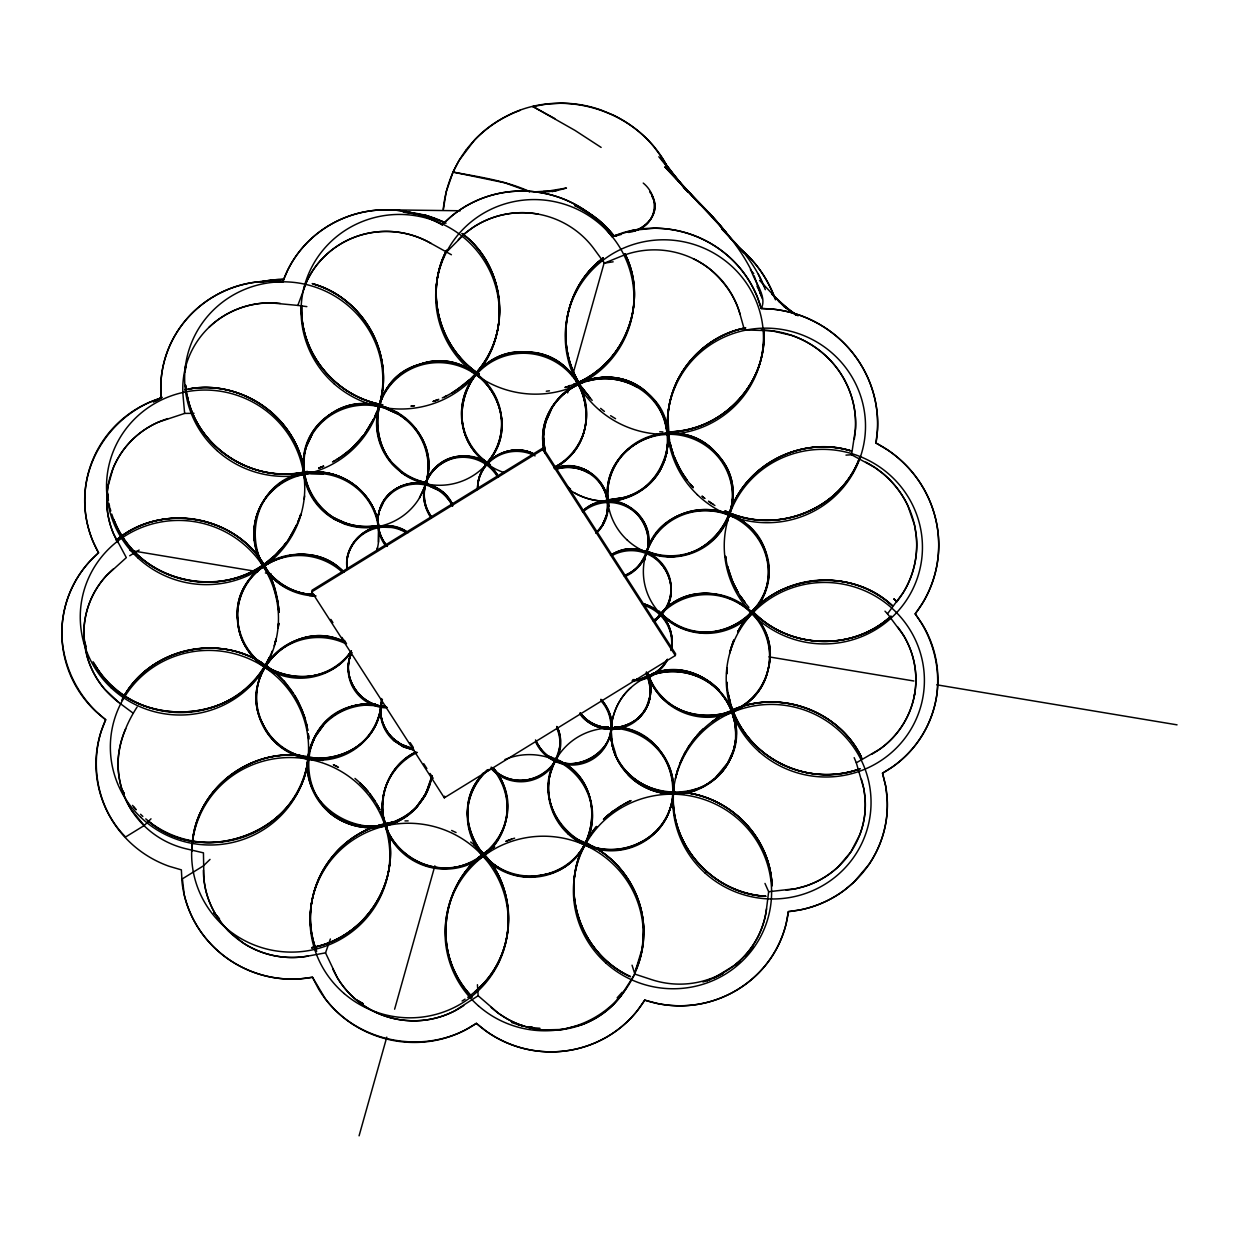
<?xml version="1.0" encoding="UTF-8"?>
<svg xmlns="http://www.w3.org/2000/svg" width="1239" height="1239" viewBox="0 0 1239 1239"><rect width="100%" height="100%" fill="white"/><g stroke="black" fill="none" stroke-linecap="round" stroke-linejoin="round"><path stroke-width="1.5" d="M330.379 938.976L325.532 952.853L308.294 956.012A87.923 86.188 10.7 0 1 243.696 943.359L228.425 930.923L222.013 923.628A89.208 87.442 10.7 0 1 205.535 889.184L203.924 879.721L203.444 852.85L186.33 848.854A88.062 86.327 10.7 0 1 131.845 810.724A86.9 85.197 10.7 0 1 123.466 793.874A89.471 87.706 10.7 0 1 118.433 756.704C120.291 738.955 127.416 721.888 137.08 707.051M301.666 305.847C299.172 353.022 336.481 397.208 382.696 404.859A99.166 97.215 10.7 0 1 301.557 305.987M84.02 628.467L83.958 636.892A88.155 86.42 10.7 0 0 118.944 702.575L132.991 713.06M347.199 569.382C341.499 538.144 380.729 514.015 406.609 531.546M405.726 531.035A39.416 38.641 10.7 0 0 390.719 526.126C367.271 522.471 344.024 543.998 347.028 567.818L346.935 561.825M735.037 743.555C745.537 698.254 694.382 655.942 651.497 674.155C704.681 650.893 761.489 720.494 725.063 766.941C691.811 817.446 605.329 788.205 611.323 727.247M650.413 693.484L650.041 682.488L646.371 672.003M647.889 675.286L650.583 686.329L649.948 697.433M726.782 673.551L727.014 667.914L726.704 672.607M735.796 737.267L735.331 724.815L731.413 710.381A62.523 61.284 10.7 0 0 719.224 691.439C702.126 672.885 673.536 666.427 650.119 675.797A62.523 61.284 10.7 0 0 630.914 687.614C612.236 704.031 605.732 732.45 615.473 755.341A62.523 61.284 10.7 0 0 627.662 774.282C644.76 792.836 673.35 799.279 696.767 789.924A62.523 61.284 10.7 0 0 715.972 778.092C727.076 768.149 734.108 754.009 735.734 739.218L734.417 746.668M307.953 760.591L307.799 771.045A62.523 61.284 10.7 0 0 328.258 811.638C340.942 822.99 358.334 828.829 375.293 827.497A62.523 61.284 10.7 0 0 416.505 807.72L425.504 795.035L431.249 779.037L426.913 792.201L416.505 807.72M312.987 594.674C229.138 589.268 239.932 462.797 323.735 472.586A62.523 61.284 10.7 0 1 378.84 528.217L379.119 534.551C380.404 498.899 345.96 468.342 310.834 472.353A62.523 61.284 10.7 0 0 254.553 526.064L254.196 539.925A62.523 61.284 10.7 0 0 309.316 595.541L315.759 595.99L309.316 595.541M347.106 559.842L346.796 569.057L347.106 559.842A39.416 38.641 10.7 0 1 382.588 525.986L394.172 526.683L408.266 532.584M376.671 551.309A62.523 61.284 10.7 0 0 378.484 542.078L378.623 529.409A62.523 61.284 10.7 0 0 323.503 473.778L310.602 473.561A62.523 61.284 10.7 0 0 254.336 527.256L254.041 530.416M665.823 456.726L668.317 439.907L665.653 421.43A62.523 61.284 10.7 0 0 637.063 385.84C594.116 358.226 531.701 400.739 544.293 451.275C530.648 393.568 606.971 352.867 648.322 394.064C689.937 427.966 660.945 502.275 607.637 500.06M667.217 450.562L668.038 437.94L665.42 422.623A62.523 61.284 10.7 0 0 636.846 387.048C622.102 378.53 603.889 376.315 587.534 381.101A62.523 61.284 10.7 0 0 551.494 408.885L545.392 423.149M443.361 209.391L446.21 191.751L452.978 172.144L459.034 160.481L474.707 139.79A117.535 115.227 10.7 0 1 506.751 116.048C563.668 85.894 641.384 111.231 668.766 169.758M650.243 695.466L650.119 685.632L647.656 676.525A39.416 38.641 10.7 0 0 646.139 673.242M649.066 701.336L650.738 690.262M735.501 740.426L735.904 726.689L731.63 709.173M308.697 754.365L307.799 771.045M374.472 703.984L365.056 704A62.523 61.284 10.7 0 0 323.859 723.777L314.861 736.462L309.1 752.46C314.706 722.476 345.402 700.639 375.541 704.139C286.085 698.471 286.89 830.889 375.525 826.305A62.523 61.284 10.7 0 0 416.722 806.512L425.72 793.843L431.683 776.59C425.085 822.975 361.525 842.845 328.49 810.43A62.523 61.284 10.7 0 1 308.031 769.853L308.248 757.478L307.721 761.799M543.998 429.313L544.835 425.008L543.363 437.119L544.866 451.817M185.478 367.038L185.153 371.762L185.865 364.251M673.892 788.453C666.721 841.792 711.682 893.381 764.897 896.262M254.553 526.064L254.196 539.925M378.484 542.078L378.623 529.409M543.255 435.617L544.215 428.121M667.682 447.418L667.836 434.796L665.42 422.623M543.766 431.249L543.534 443.02L545.284 453.257M278.171 628.096L278.667 623.325L278.171 627.135M673.877 788.143C666.675 841.839 712.1 894.016 765.857 896.231M916.179 535.14L914.475 524.933L907.815 505.667A96.053 94.164 10.7 0 0 882.958 473.592L874.719 467.413L851.58 454.759L855.468 428.833A94.412 92.553 10.7 0 0 844.549 379.97M764.974 883.422L768.645 891.724L766.507 908.837A88.155 86.405 10.7 0 1 651.575 979.615L634.879 974.117L632.045 965.196M304.221 499.054L304.639 495.972M443.252 209.329C445.297 187.832 453.319 167.033 466.298 149.764M607.187 512.714C614.374 483.783 581.447 457.052 554.391 468.605C565.371 464.517 578.117 465.554 588.277 471.44A39.416 38.641 10.7 0 1 606.289 493.881C610.579 507.371 606.475 523.044 596.083 532.677C626.469 506.565 593.636 454.698 557.178 467.692C567.508 464.718 578.954 466.096 588.277 471.44M381.256 703.767L380.59 714.764A39.416 38.641 10.7 0 0 393.491 740.364L403.496 746.869L413.191 749.874M543.534 432.457L546.554 418.937L551.727 407.693A62.523 61.284 10.7 0 1 587.766 379.908C677.95 356.971 701.506 496.127 606.15 500.029M666.597 453.675L668.317 439.907L665.653 421.43M650.475 694.227L646.108 708.708L637.915 719.224A39.416 38.641 10.7 0 1 625.819 726.673C611.059 732.574 593.016 728.501 582.253 716.808A39.416 38.641 10.7 0 1 579.883 714.051M308.015 758.671L309.332 751.268L308.48 755.558M431.838 775.568L431.017 780.229L431.869 775.939M914.119 696.659L914.738 693.282M382.371 699.261L380.59 714.764M311.748 591.87L312.058 590.213L543.069 447.914L675.627 653.867L675.317 655.524L444.321 797.823L311.748 591.87L542.744 449.587L543.069 447.914M444.321 797.823L444.631 796.15M607.42 511.49L606.8 514.681L607.962 505.512L606.289 493.881M659.163 611.028A62.523 61.284 10.7 0 0 756.843 606.955A62.523 61.284 10.7 0 0 730.096 514.402A62.523 61.284 10.7 0 0 644.466 560.183L645.085 557.101M381.008 705.006L381.643 701.816C376.269 722.678 391.927 745.259 413.005 748.557M381.705 701.537C376.16 722.631 392.066 745.506 413.423 748.635M644.466 560.198L645.504 555.599M275.956 639.2L275.213 642.375L276.049 639.2M729.694 653.03L731.599 646.293M376.733 550.534L377.477 547.669M729.771 652.411L733.813 640.269L732.094 644.776M425.844 482.916C445.328 424.404 366.171 377.461 323.007 420.284C276.343 460.258 320.018 539.646 378.499 525.398C363.43 528.325 347.385 525.584 334.143 517.84A62.523 61.284 10.7 0 1 306.683 445.173L312.058 433.696A62.523 61.284 10.7 0 1 385.871 407.259L397.611 412.618A62.523 61.284 10.7 0 1 425.566 483.783M359.078 1135.822L386.785 1037.136M394.622 1009.196L434.874 865.829M567.648 392.902L569.739 385.453M572.356 376.145L604.245 262.56M544.618 426.201L546.554 418.937L551.727 407.693M605.716 518.506L607.033 513.442L602.464 525.599A39.416 38.641 10.7 0 1 598.019 531.655M646.851 551.37C659.922 515.145 609.077 484.294 582.345 511.366C628.947 471.78 678.91 551.541 624.642 575.562M637.915 719.224C650.63 707.81 654.533 687.63 646.588 672.436C651.528 681.899 651.791 693.205 648.462 703.241M425.349 484.31C445.095 432.148 378.112 381.891 332.733 412.99C288.207 436.949 297.608 509.895 345.882 523.199A62.523 61.284 10.7 0 0 376.641 525.723M602.464 525.599L606.537 515.378M309.889 749.394L314.629 737.654L323.627 724.985A62.523 61.284 10.7 0 1 364.824 705.192L377.43 705.502L386.893 707.407L377.43 705.502L364.824 705.192M323.859 723.777C260.035 802.376 397.564 876.5 430.46 782.103M715.972 778.092C725.404 769.512 732.063 757.974 734.65 745.475C720.076 816.78 607.404 802.051 611.199 729.523C607.714 779.61 673.257 812.366 711.759 780.555C767.762 739.575 717.613 650.537 653.123 673.598M350.869 654.192C340.988 677.64 360.286 705.92 385.391 706.586C359.527 705.936 340.26 676.045 351.582 652.457M299.792 517.252L300.814 514.278L298.196 521.356M209.019 327.313A87.504 85.785 10.7 0 1 224.46 315.527A89.053 87.303 10.7 0 1 260.887 303.369L270.598 302.858L297.825 305.413L307.257 280.277L311.918 271.93A89.1 87.334 10.7 0 1 338.897 245.043A87.52 85.785 10.7 0 1 365.939 233.737A88.108 86.374 10.7 0 1 431.126 243.463L451.399 254.754M646.758 551.123C663.283 493.401 755.914 498.465 766.895 557.163C783.311 617.037 701.135 658.389 660.867 612.871C714.949 669.865 806.016 591.653 753.297 531.02C731.908 505.62 690.169 502.275 665.157 524.205C645.968 537.401 648.338 568.205 624.007 575.779M306.451 446.381L311.825 434.889A62.523 61.284 10.7 0 1 385.654 408.467L397.378 413.826A62.523 61.284 10.7 0 1 424.853 486.478L419.479 497.954A62.523 61.284 10.7 0 1 345.65 524.391L333.926 519.033A62.523 61.284 10.7 0 1 306.451 446.381L311.825 434.889M385.577 544.2A39.416 38.641 10.7 0 1 379.97 508.842C389.48 476.705 439.226 474.165 452.622 504.614L443.206 492.533L429.902 484.945A39.416 38.641 10.7 0 0 383.362 501.609C374.751 515.362 376.61 534.334 387.342 546.399M385.344 545.423A39.416 38.641 10.7 0 1 379.738 510.081L383.13 502.833A39.416 38.641 10.7 0 1 429.67 486.184L437.073 489.56A39.416 38.641 10.7 0 1 452.591 506.286M680.211 763.193L682.906 756.874M859.665 457.764C841.111 510.298 774.174 535.635 724.83 510.84C774.096 535.465 840.832 510.406 859.51 458.043M298.119 521.665L299.296 518.738M546.322 420.145L551.494 408.885M605.948 517.267L602.696 524.36A39.416 38.641 10.7 0 1 595.727 533.002M648.694 702.017C640.114 730.747 597.864 737.174 580.41 713.199C598.824 739.017 644.001 729.121 649.794 698.161C644.001 729.802 598.251 738.351 580.115 712.812M732.915 751.562L727.649 762.945L716.188 776.899M310.85 746.374L316.177 734.913L323.627 724.985M429.515 785.123L424.172 796.584L416.722 806.512M306.683 445.173L312.058 433.696M379.97 508.842C387.188 485.905 417.156 475.637 437.305 488.321A39.416 38.641 10.7 0 1 452.824 505.047M379.738 510.081L383.13 502.833M424.853 486.478L419.479 497.954M375.014 416.103L376.424 412.649M679.762 764.014L681.574 759.693M605.267 519.126L602.696 524.36M583.554 846.423C559.223 893.04 582.438 955.393 630.155 976.518C581.37 954.944 558.603 890.423 584.994 843.651M647.997 703.876L643.211 712.41L638.147 717.985M296.88 524.562L290.948 535.837M269.157 657.801L266.153 663.67M446.706 250.278C423.939 292.094 439.473 348.67 479.23 374.302A99.166 97.215 10.7 0 1 446.613 250.324C424.141 292.218 439.473 348.639 479.261 374.271M296.71 524.84L288.3 539.894M373.605 419.231L364.777 433.913L373.435 419.479M269.235 657.847C239.112 726.534 132.108 730.561 95.449 665.777M682.41 758.02L685.802 751.314L683.587 755.465M659.953 469.782L665.111 458.538L659.953 469.782A62.523 61.284 10.7 0 1 623.898 497.582L608.334 500.045M659.721 470.99L663.81 462.674L666.83 452.467L664.894 459.746L659.721 470.99A62.523 61.284 10.7 0 1 623.682 498.775C607.327 503.561 589.114 501.346 574.369 492.828A62.523 61.284 10.7 0 1 569.212 489.529M383.362 501.609L381.473 505.14A39.617 38.827 10.7 0 0 378.995 512.125C376.176 523.4 378.964 535.79 386.119 544.912M584.452 844.781L587.178 839.856M122.707 698.657C147.844 649.825 216.113 633.191 261.832 662.803C216.267 633.439 148.85 649.701 123.079 697.774M740.473 627.135L738.01 631.441C765.872 575.701 848.018 562.986 892.529 605.902C849.644 564.938 771.851 574.385 741.387 625.726M667.418 659.21C661.409 670.593 649.391 678.353 636.598 679.468C648.725 678.368 660.155 671.383 666.443 660.929M477.433 984.711L478.146 995.738L498.682 1013.456L506.751 1018.628A87.365 85.646 10.7 0 0 543.147 1029.934L562.831 1029.454L581.757 1024.73A89.347 87.582 10.7 0 0 613.955 1003.962L620.305 996.76L634.879 974.117M265.347 665.095C230.377 728.625 127.911 727.123 94.056 663.33M686.824 749.719L690.882 743.338M688.249 747.272L689.999 744.654M466.313 149.749L466.406 149.594C480.174 131.768 498.992 118.108 520.132 110.348M591.266 833.599L588.076 838.214L596.3 826.847M903.216 634.895L887.511 613.801L903.277 592.521A94.257 92.398 10.7 0 0 916.194 535.14M648.167 674.109A62.523 61.284 10.7 0 0 739.807 707.376A62.523 61.284 10.7 0 0 752.352 612.577A62.523 61.284 10.7 0 0 655.261 620.46L657.104 617.889M351.442 650.862C321.474 698.223 239.173 675.735 237.733 619.608C231.182 564.69 307.086 532.089 343.869 572.217C306.141 531.035 228.549 566.579 238.027 622.567C242.225 676.401 320.405 696.767 350.591 652.148M691.827 742.068L693.732 739.513M655.261 620.46L659.071 615.442M363.817 435.152L356.693 443.531M284.304 545.067L286.302 542.481M692.059 741.836L695.606 737.329M750.571 950.065L752.522 947.634M363.6 435.385L352.186 447.991L342.181 455.998M265.177 563.435L275.43 554.933L285.419 543.828M476.163 372.846C511.242 334.716 505.946 269.328 465.972 236.68M593.388 830.502L595.789 827.637M748.898 951.939L746.498 954.804L748.557 952.466M483.102 773.957C441.858 815.355 488.755 890.407 543.983 874.657C599.211 866.169 609.789 782.661 558.65 760.405C612.686 785.154 597.291 871.203 538.02 875.663C483.69 885.56 443.516 811.669 484.155 772.888M475.466 373.481C512.45 334.422 505.512 265.75 462.534 233.877M617.13 997.86L622.195 992.222M660.124 614.296C698.75 567.168 782.243 606.552 768.722 666.582C758.949 727.324 667.093 732.915 648.462 674.976M282.322 547.653C239.344 602.139 143.941 589.052 116.435 525.77M151.003 818.824L144.266 825.499L125.604 836.991C95.604 806.93 88.031 758.144 105.687 719.735C80.194 700.081 63.979 669.757 61.95 637.651A110.194 108.025 10.7 0 1 98.547 552.811A110.194 108.01 10.7 0 1 84.779 498.016C85.723 452.622 117.984 411.317 161.163 397.951A110.194 108.01 10.7 0 1 282.693 281.95L287.587 270.35A109.125 106.972 10.7 0 1 317.649 233.257A110.798 108.614 10.7 0 1 348.453 216.314A110.798 108.614 10.7 0 1 383.192 209.794A109.125 106.972 10.7 0 1 430.785 219.071L442.447 224.6A110.194 108.025 10.7 0 1 612.035 236.541L617.022 235.534M446.319 252.245L465.368 233.133L473.097 227.403A89.177 87.427 10.7 0 1 508.873 213.697A87.272 85.537 10.7 0 1 538.129 214.115M630.914 687.614C612.267 704.093 605.794 732.419 615.473 755.341M210.026 859.401L203.397 865.875L182.396 878.823L184.224 894.682A110.194 108.01 10.7 0 0 307.396 978.082L312.491 977.261L325.361 998.851C359.775 1044.585 429.283 1055.798 476.38 1023.337A110.194 108.025 10.7 0 0 644.714 1000.121L657.088 1003.451A109.125 106.972 10.7 0 0 705.533 1002.831C728.408 997.271 749.394 984.463 764.571 966.451A109.125 106.972 10.7 0 0 786.084 923.984L788.36 911.625A110.194 108.025 10.7 0 0 887.139 798.474L885.591 785.696L882.509 773.167A110.194 108.01 10.7 0 0 936.328 697.789L936.467 697.046C940.959 667.775 932.874 637.543 915.172 613.894A116.807 114.499 10.6 0 0 875.973 443.035L877.475 430.041A115.738 113.461 10.7 0 0 869.251 381.07A117.504 115.181 10.7 0 0 822.231 325.95A115.738 113.461 10.7 0 0 774.53 309.332L761.226 308.465A110.194 108.025 10.7 0 0 654.084 228.255L633.083 230.268L612.035 236.541L603.951 226.706A109.125 106.972 10.7 0 0 564.179 199.262A110.798 108.614 10.7 0 0 529.642 191.333A110.798 108.614 10.7 0 0 494.392 194.461A109.125 106.972 10.7 0 0 451.461 216.221L442.199 224.848M609.727 813.682L603.439 819.382A99.166 97.215 10.7 0 1 631.131 800.58M352.186 447.991L355.608 444.693M485.146 771.789L487.345 769.775M475.451 991.308C520.055 955.254 519.048 880.046 474.026 844.735M469.658 379.614L456.138 390.285M753.204 612.004C788.732 649.267 853.423 651.482 891.042 616.139M663.283 610.904C705.936 566.517 786.842 613.135 767.297 672.405C753.157 729.182 663.577 729.554 648.028 673.567M475.373 991.2C514.572 959.296 519.575 895.998 486.85 857.744M603.223 258.022C564.488 286.364 553.972 344.953 580.379 385.019C554.019 344.891 564.581 286.441 603.223 258.022A99.166 97.215 10.7 0 0 592.196 400.398M736.183 964.453L738.583 962.409A99.166 97.215 10.7 0 1 735.439 965.026M606.119 816.749L621.436 805.567M735.362 964.964L739.776 961.387M610.966 812.722L613.475 810.802M888.688 618.23C850.558 651.544 787.477 648.369 752.832 611.493M612.035 236.541L623.62 232.514A109.264 107.112 10.7 0 1 670.253 229.354A110.798 108.614 10.7 0 1 731.149 258.719A109.264 107.112 10.7 0 1 757.323 296.973L761.226 308.465C767.622 296.586 754.086 281.238 750.896 269.591C735.176 238.879 710.613 214.037 686.592 189.768L725.698 231.987L709.173 212.969L716.731 221.518L664.801 166.816L700.236 204.683L672.204 173.398L687.784 192.045M467.753 997.333L470.371 995.397M116.172 540.266C159.723 502.91 233.428 514.572 263.303 563.544M119.92 537.37C163.068 504.149 231.476 515.548 261.584 560.911M712.379 721.532L719.286 716.792L716.452 718.635M325.532 952.853L337.271 977.602A88.031 86.296 10.7 0 0 455.054 1010.668L478.146 995.738M344.814 454.124L336.76 459.561L340.88 456.928M263.845 564.411C214.27 601.116 135.268 577.978 113.849 519.946L115.738 524.329M653.03 620.785C697.139 594.193 652.535 527.566 610.517 555.366M453.97 391.57L458.74 388.535M768.645 891.724L795.81 888.657L805.211 886.164A89.409 87.644 10.7 0 0 838.276 866.711L850.806 852.045L859.758 834.885A87.35 85.63 10.7 0 0 865.054 797.901L863.769 788.562L856.319 762.806L879.783 749.161A87.799 86.08 10.7 0 0 899.653 729.508A88.031 86.296 10.7 0 0 903.246 634.879M494.346 846.996C440.526 874.811 429.035 954.99 472.338 997.163M452.127 392.794L454.821 391.168M644.357 677.346L640.191 679.638L642.948 678.043M494.593 846.795C441.099 874.471 428.911 954.045 471.765 996.404M332.501 462.008L335.335 460.381M155.247 401.173L160.915 397.998L156.61 400.259M640.191 679.638L645.054 676.928M720.757 715.987L728.114 711.945L723.653 714.253M717.985 975.511L734.046 965.615A88.341 86.606 10.7 0 0 766.538 908.837M623.14 804.669L629.954 801.075L625.633 803.228M722.755 973.467L712.967 978.345M612.128 554.422C653.278 529.719 695.466 592.598 654.595 619.748A39.416 38.641 10.7 0 0 665.018 567.57A39.416 38.641 10.7 0 0 612.391 554.267M720.262 974.907L712.936 978.283M442.308 397.905L446.598 395.845M648.601 675.301L645.751 676.587L650.057 674.759M646.82 676.153L650.336 674.605M731.149 710.659C777.643 688.621 838.71 710.055 861.059 756.471C838.818 710.582 779.099 689.24 732.636 709.901M323.487 466.298L318.748 468.125L323.41 466.189M458.306 239.716A88.155 86.42 10.7 0 1 594.162 249.054L604.446 263.117L620.631 256.488A88.139 86.389 10.7 0 1 739.977 314.025L744.422 329.915L771.665 330.767L791.798 335.459A96.441 94.536 10.7 0 1 826.258 356.305A93.312 91.469 10.7 0 1 844.549 379.97M438.745 399.299L433.402 401.39L437.909 399.748M632.169 231.337C656.701 227.387 661.425 197.93 643.242 183.078M506.224 841.219L511.552 839.221M632.262 231.306C647.486 227.899 661.332 211.482 651.807 196.165M193.981 413.299L184.642 413.423L158.375 422.127A87.706 85.971 10.7 0 0 112.935 468.745L107.917 486.648L106.879 495.925A87.411 85.692 10.7 0 0 113.384 533.42L126.332 557.627L106.337 575.732A87.814 86.095 10.7 0 0 84.097 626.965L83.942 636.676L86.916 655.663A89.208 87.442 10.7 0 0 104.804 689.318L118.944 702.575M552.3 191.642L555.351 190.543M377.012 826.01C327.05 841.095 297.159 900.505 315.96 949.43M859.959 768.769C809.036 788.5 745.893 757.633 730.917 704.945C737.623 726.565 752.042 745.506 770.906 757.974A99.631 97.664 10.7 0 0 788.67 767.297C810.956 776.264 836.356 776.93 859.092 769.187M628.514 232.452C647.408 229.896 663.686 209.283 649.732 191.968M651.76 674.124C674.899 665.451 702.652 672.142 719.441 690.247M650.119 675.797C673.551 666.489 702.079 672.932 719.224 691.439M626.051 725.434C611.276 731.304 593.295 727.247 582.485 715.569M625.819 726.673C611.044 732.543 593.047 728.486 582.253 716.808M696.999 788.732C673.551 798.04 645.023 791.597 627.894 773.074M696.767 789.924C673.319 799.232 644.807 792.79 627.662 774.282M569.398 386.041L564.891 387.497A99.166 97.215 10.7 0 0 625.045 253.933M378.53 825.546L381.566 824.616C328.97 837.734 296.059 899.653 316.379 950.298M554.251 191.271L566.455 188.049L548.8 190.976M383.099 824.229L386.181 823.439M532.724 106.585L547.235 103.999L561.143 103.178A117.55 115.227 10.7 0 1 600.853 109.946L613.073 114.979A120.152 117.782 10.7 0 1 654.099 146.992L661.874 157.539A117.55 115.227 10.7 0 1 670.098 172.376M587.766 379.908C604.136 375.169 622.288 377.384 637.063 385.84M587.534 381.101C603.92 376.377 622.055 378.576 636.846 387.048M623.898 497.582L606.707 500.014M623.682 498.775C607.296 503.499 589.16 501.299 574.369 492.828M383.424 824.183L395.52 821.736M311.686 947.773L314.876 947.045L311.686 947.649M621.281 234.465L612.36 236.401L617.115 235.503M260.933 282.027L283.669 279.394M307.442 471.378C255.466 484.867 197.016 448.719 187.12 395.644M304.205 472.136C252.431 483.458 195.7 446.752 186.903 394.048M604.446 263.117L613.15 261.816M390.827 822.479L398.354 821.472M546.291 391.23L549.45 390.827M601.844 727.525L608.21 726.968L601.844 727.525A62.523 61.284 10.7 0 1 607.435 726.999M411.193 406.113L414.476 405.773L411.162 406.036M661.827 792.433L665.188 792.139M845.989 455.116L851.58 454.759M346.874 561.066A39.416 38.641 10.7 0 1 382.355 527.21L390.486 527.349A39.416 38.641 10.7 0 1 405.494 532.274M667.666 431.946C720.99 432.442 768.505 383.021 763.704 329.466M534.303 191.797L555.614 191.178L536.75 191.751M310.834 472.353C345.975 468.404 380.342 498.899 379.119 534.551L378.84 528.217M310.602 473.561L323.503 473.778M382.588 525.986L390.719 526.126M382.355 527.21L390.486 527.349M365.056 704L374.488 704.062M375.525 826.305C358.551 827.575 341.221 821.751 328.49 810.43M375.293 827.497C358.319 828.767 340.988 822.959 328.258 811.638M632.819 679.653L634.724 679.607M666.706 431.869C720.231 433 768.335 383.517 763.673 329.775M404.983 820.93L408.158 820.884M543.317 191.472L549.651 191.395M460.258 210.769L389.526 209.856M283.654 279.503L278.806 279.503A98.702 96.766 10.7 0 0 260.933 281.965M671.879 791.876L675.193 791.922M761.226 308.465L769.45 308.836A116.807 114.499 10.7 0 1 875.973 443.035L887.434 449.819M659.737 431.776L662.911 431.946M323.735 472.586C286.503 466.762 249.674 500.974 254.429 538.717A62.523 61.284 10.7 0 0 309.533 594.348L312.755 594.658M309.533 594.348L314.381 594.674C281.95 594.193 253.174 564.999 254.15 532.383L254.429 538.717M302.362 755.898C247.97 747.551 192.695 792.774 192.122 848.219C192.788 792.619 248.203 747.566 302.688 755.898M681.76 792.325C729.322 795.639 770.673 837.549 771.959 885.467C770.565 838.06 730.298 796.801 683.417 792.387M529.518 1027.085L532.816 1027.503M297.825 305.413L306.854 306.622M529.518 1027.131L532.816 1027.627M129.987 550.41L257.774 571.69M265.409 572.96L271.124 573.92M768.908 656.856L913.855 681.001M936.746 684.811L1177.05 724.846M413.872 749.936L403.496 746.869L393.491 740.364M382.712 404.812C336.993 397.239 300.272 354.106 301.526 307.52M427.486 482.838C364.901 473.685 359.496 378.716 421.523 363.801C479.261 344.55 529.44 421.585 484.914 464.981C530.478 420.362 476.86 342.258 418.627 364.715C359.759 381.968 366.094 472.121 425.922 482.575M522.92 1025.877L517.979 1024.607L522.92 1025.737M641.74 603.439C661.378 607.683 675.503 628.638 671.275 648.431C675.301 629.304 662.338 609.03 643.614 603.935M411.441 748.232L401.901 744.747L393.723 739.125A39.416 38.641 10.7 0 1 380.822 713.54L380.962 705.734L380.822 713.54M411.147 748.17L400.135 743.772L393.723 739.125M322.79 760.436L313.637 757.819L322.79 760.436A99.166 97.215 10.7 0 0 192.076 851.394M312.956 283.917C364.731 297.794 397.161 358.783 377.849 409.195C396.991 358.907 364.963 298.46 313.591 284.025M484.31 772.656A62.523 61.3 10.7 0 0 495.29 865.457A62.523 61.3 10.7 0 0 586.821 840.801A62.523 61.3 10.7 0 0 546.864 755.805L549.93 756.75M546.864 755.805L551.417 757.323M574.462 838.664L579.279 840.29C557.38 829.17 545.206 802.392 549.233 778.34C552.857 761.257 566.75 744.314 556.822 726.441C576.104 766.182 519.621 799.62 492.084 768.103M511.568 1022.469L516.369 1024.08M385.871 407.259L397.611 412.618M385.654 408.467L397.378 413.826M429.902 484.945L437.305 488.321M429.67 486.184L437.073 489.56M345.882 523.199L334.143 517.84M345.65 524.391L333.926 519.033M343.745 641.446C291.568 616.062 232.886 679.328 265.409 728.702C291.428 777.318 374.116 763.27 380.745 707.887C373.76 766.12 284.877 777.008 262.544 723.437C235.704 674.109 296.431 615.891 345.108 642.112M533.513 453.768C509.136 441.208 476.194 461.342 477.696 489.111C476.21 461.078 509.74 440.929 534.117 454.094M585.412 842.861L589.95 844.905L585.489 842.752M575.004 205.767C590.182 212.194 603.594 222.617 613.723 235.611A99.166 97.215 10.7 0 0 574.772 205.535M529.626 191.58C505.527 180.538 478.843 176.929 453.009 172.066L504.8 182.799L529.518 191.72M451.631 830.455L456.06 832.531M578.102 207.083L597.926 219.535L614.033 236.153M338.448 767.328L333.353 764.757A99.166 97.215 10.7 0 1 337.674 766.833M588.029 472.678C578.737 467.304 567.261 465.91 556.946 468.931C567.276 465.957 578.721 467.335 588.029 472.678A39.416 38.641 10.7 0 1 606.057 495.104L607.575 502.771L607.482 510.747L607.575 502.771L606.057 495.104M554.809 118.572L532.909 106.539L574.911 130.358L601.132 147.41M358.768 1001.313L363.089 1003.745L357.39 1000.353M610.595 415.684L615.551 418.705M576.181 838.942C608.411 862.158 659.675 845.494 670.655 806.899C683.649 770.069 653.077 727.99 614.482 727.03C676.556 728.083 696.163 819.258 638.085 843.728C585.52 870.924 524.174 806.589 557.473 756.193C548.335 781.561 511.986 788.624 493.416 769.45M713.246 504.335L708.476 501.222L711.078 503.019M798.086 315.806L784.024 306.513L796.212 315.295M264.976 664.925L276.994 674.171L285.744 683.231M568.112 487.392L570.621 489.173L568.159 487.314M265.827 665.374L276.994 674.171M488.445 463.386C435.787 430.351 468.172 344.055 529.27 352.279C588.974 354.679 608.69 441.518 553.895 467.537C611.524 439.922 585.954 348.732 523.214 352.046C465.477 349.894 438.776 430.305 487.113 462.519M147.658 820.528C202.638 869.112 301.557 832.391 308.201 758.376C301.418 833.413 200.176 869.639 145.768 818.855M796.29 315.124L778.386 300.984L790.343 311.221M462.317 233.644L464.78 235.627M739.265 248.048C755.96 261.383 768.288 279.797 775.49 299.823M702.265 496.328L704.697 498.357M144.266 825.499L131.427 810.012L127.245 802.624A88.155 86.42 10.7 0 1 125.789 728.733M894.016 599.103L896.897 601.674L894.047 599.057M473.995 844.766L483.644 854.012M894.124 599.134L896.897 601.674M790.25 311.051L771.758 293.999L783.373 305.739L759.569 280.355M360.038 783.063L368.231 791.783L360.564 783.435M140.565 814.271L142.841 816.439M724.211 231.399L721.47 228.611L743.71 252.756M730.638 238.058C745.336 252.818 758.051 269.994 765.299 289.663M884.987 611.168L887.511 613.801M691.021 485.161L693.143 487.531M600.915 699.276C640.749 745.537 560.198 794.044 535.511 739.915M750.385 269.699L753.715 273.602M690.495 484.356L692.973 487.252M745.863 603.78L748.883 607.404M658.854 156.734L685.941 190.063M666.412 165.794L687.939 191.952M283.669 680.861L292.884 692.849M132.542 805.381L136.151 809.764A99.166 97.215 10.7 0 1 133.735 806.992M745.367 602.975L740.349 596.129M685.678 189.784L660.712 157.585L675.27 177.471M744.902 602.526L740.953 596.857M372.211 796.956L369.268 793.037L374.983 801.075M685.167 477.588L687.056 480.159M668.719 168.055L676.463 178.896M686.917 479.88L682.519 473.561L684.284 476.241M603.347 702.157C637.558 747.287 559.935 791.582 536.317 741.665M497.551 475.389C471.625 429.468 399.438 474.041 431.668 517.159C420.702 502.817 422.05 480.887 434.812 468.079A39.648 38.874 10.7 0 1 440.464 463.216C458.972 449.494 488.151 456.432 498.481 477.015M542.744 449.587L675.317 655.524M330.859 619.392L332.935 622.644M344.427 640.47L346.517 643.722M410.186 742.641L413.315 747.504M423.753 763.72L426.882 768.583M430.01 773.446L433.154 778.309M262.575 562.521L271.945 580.224M680.056 469.411L681.698 472.183L676.417 462.132M264.17 564.86L274.113 586.078L278.001 602.835M93.049 661.719L94.66 664.429M122.46 790.497L124.039 793.254M376.641 803.972L379.955 809.795L377.57 805.35M295.006 695.993L296.818 699.338M679.297 467.97L673.892 456.076L675.735 460.66M733.519 583.77L737.871 592.118L732.28 580.89M297.36 700.112L303.245 713.168M763.967 286.101L758.392 274.33M624.89 253.871C649.67 301.604 624.007 365.737 573.827 384.353C623.79 365.675 649.313 302.223 625.246 254.398M380.621 811.313L387.033 828.271L382.743 815.881M760.065 292.931L761.381 296.09M854.167 757.664L856.319 762.806M732.822 582.02L727.324 565.944L731.645 579.449M754.117 275.739L762.372 298.893M272.549 581.664L277.908 602.541M731.413 710.381L734.82 721.795L735.92 734.123M647.656 676.525L650.475 689.519M615.706 754.148L612.298 742.719L611.199 730.391M739.993 314.04C734.99 296.013 723.437 280.525 709.25 268.6A87.489 85.754 10.7 0 0 693.267 258.703M303.756 714.686L304.779 717.737M303.818 715.011L305.522 720.556M730.499 703.442L728.052 692.802M109.977 507.944L110.782 510.979M728.594 695.869L730.452 703.133M545.268 453.056L543.363 437.584L545.191 453.087M387.42 829.851C401.359 879.798 366.852 935.522 316.487 946.673C366.682 935.43 401.204 880.062 387.435 830.161M670.113 443.299L670.872 446.551L670.191 443.299M306.807 725.574L306.079 722.399L307.675 730.406M108.924 503.359L109.574 506.426M609.03 506.193C594.147 444.94 680.056 406.671 717.985 455.271C761.226 502.368 703.365 577.544 646.433 550.999C704.914 578.102 762.512 499.24 715.987 453.04C676.68 407.538 594.689 446.458 608.938 506.193M726.255 560.322L725.558 556.574L726.317 561.298M307.164 727.154L307.721 730.391M304.066 471.13C297.143 417.605 240.722 378.638 188.173 389.123C244.641 377.678 304.329 423.893 305.119 481.986M108.351 500.293L107.344 492.549L108.351 499.967M185.587 386.057L186.222 390.858L185.618 385.112M308.588 736.926L308.201 733.643L308.619 738.614M304.314 472.663L305.042 482.916M278.388 605.948L278.837 612.236M184.642 413.423L183.109 396.232A88.155 86.42 10.7 0 1 280.355 303.416M278.357 606.274L278.775 611.927M726.952 682.89L727.169 686.638L726.782 681.977A99.166 97.215 10.7 0 0 859.974 768.861M346.858 563.822L346.997 567.539M307.814 763.704L308.031 769.853M738.645 247.351A118.959 116.621 10.7 0 1 774.731 297.732M385.887 706.602A39.416 38.641 10.7 0 1 351.52 652.612M351.365 651.064A62.523 61.284 10.7 0 1 261.94 663.98A62.523 61.284 10.7 0 1 252.493 575.577A62.523 61.284 10.7 0 1 342.831 571.256M380.915 706.679A62.523 61.284 10.7 0 1 304.252 757.106A62.523 61.284 10.7 0 1 260.082 676.912A62.523 61.284 10.7 0 1 345.387 642.189M492.843 767.561A62.523 61.284 10.7 0 1 481.847 856.335A62.523 61.284 10.7 0 1 392.236 839.175A62.523 61.284 10.7 0 1 414.817 752.631M614.73 727.061A62.523 61.284 10.7 0 1 671.972 801.989A62.523 61.284 10.7 0 1 587.983 845.122A62.523 61.284 10.7 0 1 557.225 756.595M608.504 503.855A62.523 61.284 10.7 0 1 671.879 433.139A62.523 61.284 10.7 0 1 731.211 508.021A62.523 61.284 10.7 0 1 645.565 550.643M490.365 464.733A62.523 61.284 10.7 0 1 477.789 371.948A62.523 61.284 10.7 0 1 573.007 375.494A62.523 61.284 10.7 0 1 554.669 467.118M485.223 464.64A62.523 61.284 10.7 0 0 483.195 379.428A62.523 61.284 10.7 0 0 396.372 377.864A62.523 61.284 10.7 0 0 392.422 462.983L401.885 471.61A62.523 61.284 10.7 0 0 426.913 482.776M300.581 514.959A99.182 97.231 10.7 0 1 206.34 582.222A99.182 97.231 10.7 0 1 111.742 514.077M108.382 500.51A99.182 97.231 10.7 0 1 107.282 491.898M153.373 402.164A99.182 97.231 10.7 0 1 162.309 397.332M184.735 389.774A99.182 97.231 10.7 0 1 305.166 483.179M275.786 640.253A99.166 97.215 10.7 0 1 274.113 645.906M272.301 650.94A99.166 97.215 10.7 0 1 188.886 712.255A99.166 97.215 10.7 0 1 95.372 665.637M86.281 646.835A99.166 97.215 10.7 0 1 84.67 641.864M117.782 539.011A99.166 97.215 10.7 0 1 221.038 527.148A99.166 97.215 10.7 0 1 278.852 612.484M278.651 623.186A99.166 97.215 10.7 0 1 278.125 628.343M308.372 757.091A99.166 97.215 10.7 0 1 247.692 835.52A99.166 97.215 10.7 0 1 148.014 820.838M124.349 793.781A99.166 97.215 10.7 0 1 122.568 790.652M121.809 700.128A99.166 97.215 10.7 0 1 224.522 649.19A99.166 97.215 10.7 0 1 307.427 728.609M308.248 733.906A99.166 97.215 10.7 0 1 308.774 739.249M381.612 813.249A99.166 97.215 10.7 0 1 311.934 947.696M219.04 918.595A99.166 97.215 10.7 0 1 213.82 912.663M354.989 778.433A99.166 97.215 10.7 0 1 368.556 792.17M373.078 798.21A99.166 97.215 10.7 0 1 377.198 804.715M470.681 841.993A99.166 97.215 10.7 0 1 469.473 996.063M465.059 999.145A99.166 97.215 10.7 0 1 462.085 1001.019M363.213 1003.791A99.166 97.215 10.7 0 1 357.111 1000.291M316.688 951.397A99.166 97.215 10.7 0 1 396.728 821.596M574.648 838.602A99.182 97.215 10.7 0 1 635.034 971.577M539.879 1028.246A99.182 97.215 10.7 0 1 528.821 1027.038M523.369 1025.985A99.182 97.215 10.7 0 1 517.964 1024.622M470.588 995.273A99.182 97.215 10.7 0 1 494.407 846.856M505.915 841.266A99.182 97.215 10.7 0 1 514.603 838.168M753.049 946.921A99.166 97.215 10.7 0 1 745.057 956.322M722.693 973.56A99.166 97.215 10.7 0 1 702.931 982M630.527 976.688A99.166 97.215 10.7 0 1 596.656 826.428M660.217 792.511A99.166 97.215 10.7 0 1 665.498 792.015M681.404 792.201A99.166 97.215 10.7 0 1 771.974 886.04M765.717 896.308A99.166 97.215 10.7 0 1 673.691 789.77M675.332 778.959A99.166 97.215 10.7 0 1 760.669 702.621A99.166 97.215 10.7 0 1 862.034 758.454M726.673 674.031A99.166 97.215 10.7 0 1 727.014 668.224M729.647 652.845A99.166 97.215 10.7 0 1 733.999 639.897M737.747 631.952A99.166 97.215 10.7 0 1 891.894 605.36M890.826 616.356A99.182 97.215 10.7 0 1 752.46 611.276M745.212 602.959A99.182 97.215 10.7 0 1 725.527 556.311M727.138 521.975A99.182 97.215 10.7 0 1 851.147 450.919M859.773 457.547A99.166 97.215 10.7 0 1 725.822 511.289M714.903 505.512A99.166 97.215 10.7 0 1 711.929 503.607M704.79 498.434A99.166 97.215 10.7 0 1 702.079 496.189M693.236 487.624A99.166 97.215 10.7 0 1 745.646 327.855M763.704 329.233A99.166 97.215 10.7 0 1 667.542 431.946M604.415 411.41A99.166 97.215 10.7 0 1 600.636 408.374M462.132 233.49A99.166 97.215 10.7 0 1 444.693 396.774M438.064 399.67A99.166 97.215 10.7 0 1 432.953 401.513M403.294 212.101A99.166 97.215 10.7 0 1 446.04 223.19M312.197 283.576A99.166 97.215 10.7 0 1 381.751 360.317A99.166 97.215 10.7 0 1 343.327 455.178M337.736 458.941A99.166 97.215 10.7 0 1 333.368 461.512M323.673 466.205A99.166 97.215 10.7 0 1 318.748 468.125M306.529 471.641A99.166 97.215 10.7 0 1 185.571 385.577M185.246 370.569A99.166 97.215 10.7 0 1 185.865 363.786M261.847 281.764A99.166 97.215 10.7 0 1 284.273 279.425M442.23 224.863A110.194 108.025 10.7 0 0 282.724 281.95L269.932 281.222A109.125 106.972 10.7 0 0 222.741 291.707M222.679 291.785A110.798 108.614 10.7 0 0 172.794 339.393A109.125 106.972 10.7 0 0 160.776 385.375L161.163 397.951L149.207 402.396A109.125 106.972 10.7 0 0 110.596 430.847A110.798 108.614 10.7 0 0 92.476 460.598A110.798 108.614 10.7 0 0 84.856 494.5A109.125 106.972 10.7 0 0 92.987 541.443L98.547 552.811L89.502 561.654A109.125 106.972 10.7 0 0 66.132 603.145A110.798 108.614 10.7 0 0 61.95 637.651A110.798 108.614 10.7 0 0 69.059 671.755A109.125 106.972 10.7 0 0 95.914 711.542L105.687 719.735L101.118 731.459A109.125 106.972 10.7 0 0 97.029 778.82A110.813 108.614 10.7 0 0 128.128 840.522A109.125 106.972 10.7 0 0 169.062 866.262L181.374 869.871L182.056 882.447A109.125 106.972 10.7 0 0 197.961 927.484A110.798 108.614 10.7 0 0 221.301 953.798A110.798 108.614 10.7 0 0 251.842 971.624A109.125 106.972 10.7 0 0 299.792 978.872L312.491 977.261L318.315 988.505A109.125 106.972 10.7 0 0 351.473 1023.429M351.473 1023.429A110.891 108.707 10.7 0 0 418.828 1042.355A109.125 106.972 10.7 0 0 465.477 1029.872L476.38 1023.337L486.354 1031.313A109.125 106.972 10.7 0 0 531.004 1050.083A110.798 108.614 10.7 0 0 566.424 1050.796A110.798 108.614 10.7 0 0 600.187 1040.543A109.125 106.972 10.7 0 0 637.496 1010.466L644.714 1000.121A110.194 108.01 10.7 0 0 788.36 911.625L801.014 909.736A109.125 106.972 10.7 0 0 844.874 889.834L853.841 882.214L868.926 864.481A110.798 108.614 10.7 0 0 883.577 832.918A109.125 106.972 10.7 0 0 885.56 785.418L882.509 773.167L892.854 766.662A109.264 107.112 10.7 0 0 923.876 732.528A110.782 108.598 10.7 0 0 937.195 667.511A109.264 107.112 10.7 0 0 922.126 623.945L915.172 613.894L922.606 603.083A115.738 113.461 10.7 0 0 938.217 556.048A117.504 115.181 10.7 0 0 922.157 486.06A115.738 113.461 10.7 0 0 887.434 449.819M861.446 779.346A88.155 86.42 10.7 0 1 786.13 890.113M625.834 988.846A88.155 86.405 10.7 0 1 491.171 1007.415M463.742 1005.526A88.155 86.42 10.7 0 1 332.641 968.681M308.294 956.012A88.155 86.405 10.8 0 1 203.397 870.103M84.004 628.576A88.155 86.42 10.7 0 1 113.152 569.104M139.14 550.039A2224.655 42.684 -29.7 0 1 129.677 555.769M117.813 542.465A88.155 86.42 10.7 0 1 167.915 418.581M303.555 289.136A88.155 86.42 10.7 0 1 431.141 243.463M761.164 330.085A94.768 92.894 10.6 0 1 854.26 439.272M865.782 462.132A94.768 92.894 10.6 0 1 897.594 600.76M897.702 626.919A88.155 86.42 10.7 0 1 871.559 754.334M756.983 286.194A4779.427 136.367 44.1 0 1 760.545 293.411M431.497 516.926A39.416 38.641 10.7 0 1 442.385 461.946A39.416 38.641 10.7 0 1 497.83 475.853M582.919 510.871A39.416 38.641 10.7 0 1 642.065 518.893A39.416 38.641 10.7 0 1 625.726 575.097M667.186 659.644A39.416 38.641 10.7 0 1 636.319 679.499M644.481 604.214A39.416 38.641 10.7 0 1 671.089 649.282M556.946 726.704A39.416 38.641 10.7 0 1 541.892 774.669A39.416 38.641 10.7 0 1 491.186 767.127M601.287 699.694A39.416 38.641 10.7 0 1 593.264 757.726A39.416 38.641 10.7 0 1 535.945 740.845M477.696 488.352A39.416 38.641 10.7 0 1 532.12 453.164M666.954 660.867A39.416 38.641 10.7 0 1 632.029 680.877M644.249 605.453A39.416 38.641 10.7 0 1 670.857 650.521M655.028 621.653A62.523 61.284 10.7 0 1 752.491 614.157A62.523 61.284 10.7 0 1 738.661 709.111A62.523 61.284 10.7 0 1 647.439 673.799M504.165 472.617A62.523 61.284 10.7 0 1 471.269 381.209A62.523 61.284 10.7 0 1 569.382 372.815A62.523 61.284 10.7 0 1 554.452 468.327M351.133 652.256A62.523 61.284 10.7 0 1 261.708 665.173A62.523 61.284 10.7 0 1 252.26 576.77A62.523 61.284 10.7 0 1 342.614 572.449M381.302 698.533A62.523 61.284 10.7 0 1 310.292 759.507A62.523 61.284 10.7 0 1 258.889 681.078A62.523 61.284 10.7 0 1 345.17 643.397M492.626 768.769A62.523 61.284 10.7 0 1 480.778 858.116A62.523 61.284 10.7 0 1 390.92 838.617A62.523 61.284 10.7 0 1 417.373 752.429M504.939 759.522A62.523 61.284 10.7 0 1 592.319 817.043A62.523 61.284 10.7 0 1 503.746 871.497A62.523 61.284 10.7 0 1 488.662 769.543M601.054 700.918A39.416 38.641 10.7 0 1 593.032 758.965A39.416 38.641 10.7 0 1 535.697 742.084M556.698 727.943A39.416 38.641 10.7 0 1 541.66 775.893A39.416 38.641 10.7 0 1 490.954 768.35M492.177 767.762A39.416 38.641 10.7 0 1 482.327 773.616M385.654 707.841A39.416 38.641 10.7 0 1 351.814 652.674M345.015 641.74A39.416 38.641 10.7 0 1 341.918 637.419M431.265 518.15A39.416 38.641 10.7 0 1 442.153 463.185A39.416 38.641 10.7 0 1 497.598 477.092M477.464 489.575A39.416 38.641 10.7 0 1 535.093 455.89M582.686 512.094A39.416 38.641 10.7 0 1 641.833 520.132A39.416 38.641 10.7 0 1 625.494 576.336M612.159 555.506A39.416 38.641 10.7 0 1 664.785 568.809A39.416 38.641 10.7 0 1 654.362 620.987M667.852 417.419L669.432 440.031C658.59 389.944 695.389 336.869 745.522 327.917C703.38 335.939 669.525 374.426 667.852 417.419M643.707 928.925L642.298 948.238L635.561 970.369C656.794 925.44 635.313 867.734 591.39 845.679C621.916 861.632 642.809 894.419 643.707 928.925M382.526 803.089C378.933 845.432 426.123 879.566 465.461 864.667C505.001 853.408 521.015 799.31 493.649 768.505C540.885 825.871 460.505 900.66 405.107 853.563C370.647 828.101 377.353 769.419 416.072 751.965C396.883 761.505 383.455 781.623 382.526 803.089M728.269 517.623L727.169 522.471C737.623 468.869 798.597 434.641 850.217 450.655C800.177 435.369 741.542 466.576 728.269 517.623M676.819 772.873L675.673 777.395L678.182 768.412L676.819 772.873M700.035 732.264L696.783 735.827L703.489 728.857L700.035 732.264M709.916 979.507L706.896 980.73L709.962 979.569M406.841 212.287L403.449 212.21L426.65 215.632L444.847 222.555L426.65 215.632L406.841 212.287M401.653 472.818L392.19 464.176A62.523 61.284 10.7 0 1 422.514 364.684A62.523 61.284 10.7 0 1 500.448 435.787A62.523 61.284 10.7 0 1 401.653 472.818M219.52 919.137L214.146 913.066L219.52 919.137M590.476 398.339L582.175 387.792L590.399 398.431M733.023 241.109L717.691 222.54L733.023 241.109M673.35 454.512L671.337 448.162L673.381 454.496M704.867 872.829A99.166 97.215 10.7 0 0 868.663 823.594A99.166 97.215 10.7 0 0 742.3 708.662A99.166 97.215 10.7 0 0 704.867 872.829M759.151 751.686A99.166 97.215 10.7 0 0 922.281 700.422A99.166 97.215 10.7 0 0 794.462 587.054A99.166 97.215 10.7 0 0 759.151 751.686M754.892 616.495A99.166 97.215 10.7 0 0 919.632 570.327A99.166 97.215 10.7 0 0 795.5 453.071A99.166 97.215 10.7 0 0 754.892 616.495M697.278 494.64A99.166 97.215 10.7 0 0 862.468 450.02A99.166 97.215 10.7 0 0 739.466 331.618A99.166 97.215 10.7 0 0 697.278 494.64M599.738 410.388A99.166 97.215 10.7 0 0 761.737 355.81A99.166 97.215 10.7 0 0 631.565 245.043A99.166 97.215 10.7 0 0 599.738 410.388M469.488 369.563A99.166 97.215 10.7 0 0 632.014 316.503A99.166 97.215 10.7 0 0 502.91 204.528A99.166 97.215 10.7 0 0 469.488 369.563M334.143 383.796A99.166 97.215 10.7 0 0 497.195 332.269A99.166 97.215 10.7 0 0 369.176 219.102A99.166 97.215 10.7 0 0 334.143 383.796M217.011 450.547A99.166 97.215 10.7 0 0 380.559 400.538A99.166 97.215 10.7 0 0 253.639 286.194A99.166 97.215 10.7 0 0 217.011 450.547M138.21 558.154A99.166 97.215 10.7 0 0 302.254 509.678A99.166 97.215 10.7 0 0 176.434 394.157A99.166 97.215 10.7 0 0 138.21 558.154M111.247 687.893A99.166 97.215 10.7 0 0 275.77 640.966A99.166 97.215 10.7 0 0 151.065 524.283A99.166 97.215 10.7 0 0 111.247 687.893M140.673 817.244A99.166 97.215 10.7 0 0 305.646 771.851A99.166 97.215 10.7 0 0 182.071 654.006A99.166 97.215 10.7 0 0 140.673 817.244M223.19 925.518A99.166 97.215 10.7 0 0 387.311 877.336A99.166 97.215 10.7 0 0 261.708 761.598A99.166 97.215 10.7 0 0 223.19 925.518M344.163 993.539A99.166 97.215 10.7 0 0 506.426 939.72A99.166 97.215 10.7 0 0 376.795 828.349A99.166 97.215 10.7 0 0 344.163 993.539M478.486 1005.882A99.166 97.215 10.7 0 0 641.275 953.596A99.166 97.215 10.7 0 0 512.714 841.018A99.166 97.215 10.7 0 0 478.486 1005.882M606.119 963.23A99.166 97.215 10.7 0 0 769.419 912.462A99.166 97.215 10.7 0 0 641.957 798.706A99.166 97.215 10.7 0 0 606.119 963.23M661.858 615.287A62.523 61.284 10.7 0 0 766.275 588.091A62.523 61.284 10.7 0 0 689.411 512.76A62.523 61.284 10.7 0 0 661.858 615.287M627.399 540.235A62.523 61.284 10.7 0 0 730.855 509.802A62.523 61.284 10.7 0 0 651.621 436.871A62.523 61.284 10.7 0 0 627.399 540.235M567.989 833.862A62.523 61.284 10.7 0 0 671.584 803.879A62.523 61.284 10.7 0 0 592.676 730.607A62.523 61.284 10.7 0 0 567.989 833.862"/></g></svg>
